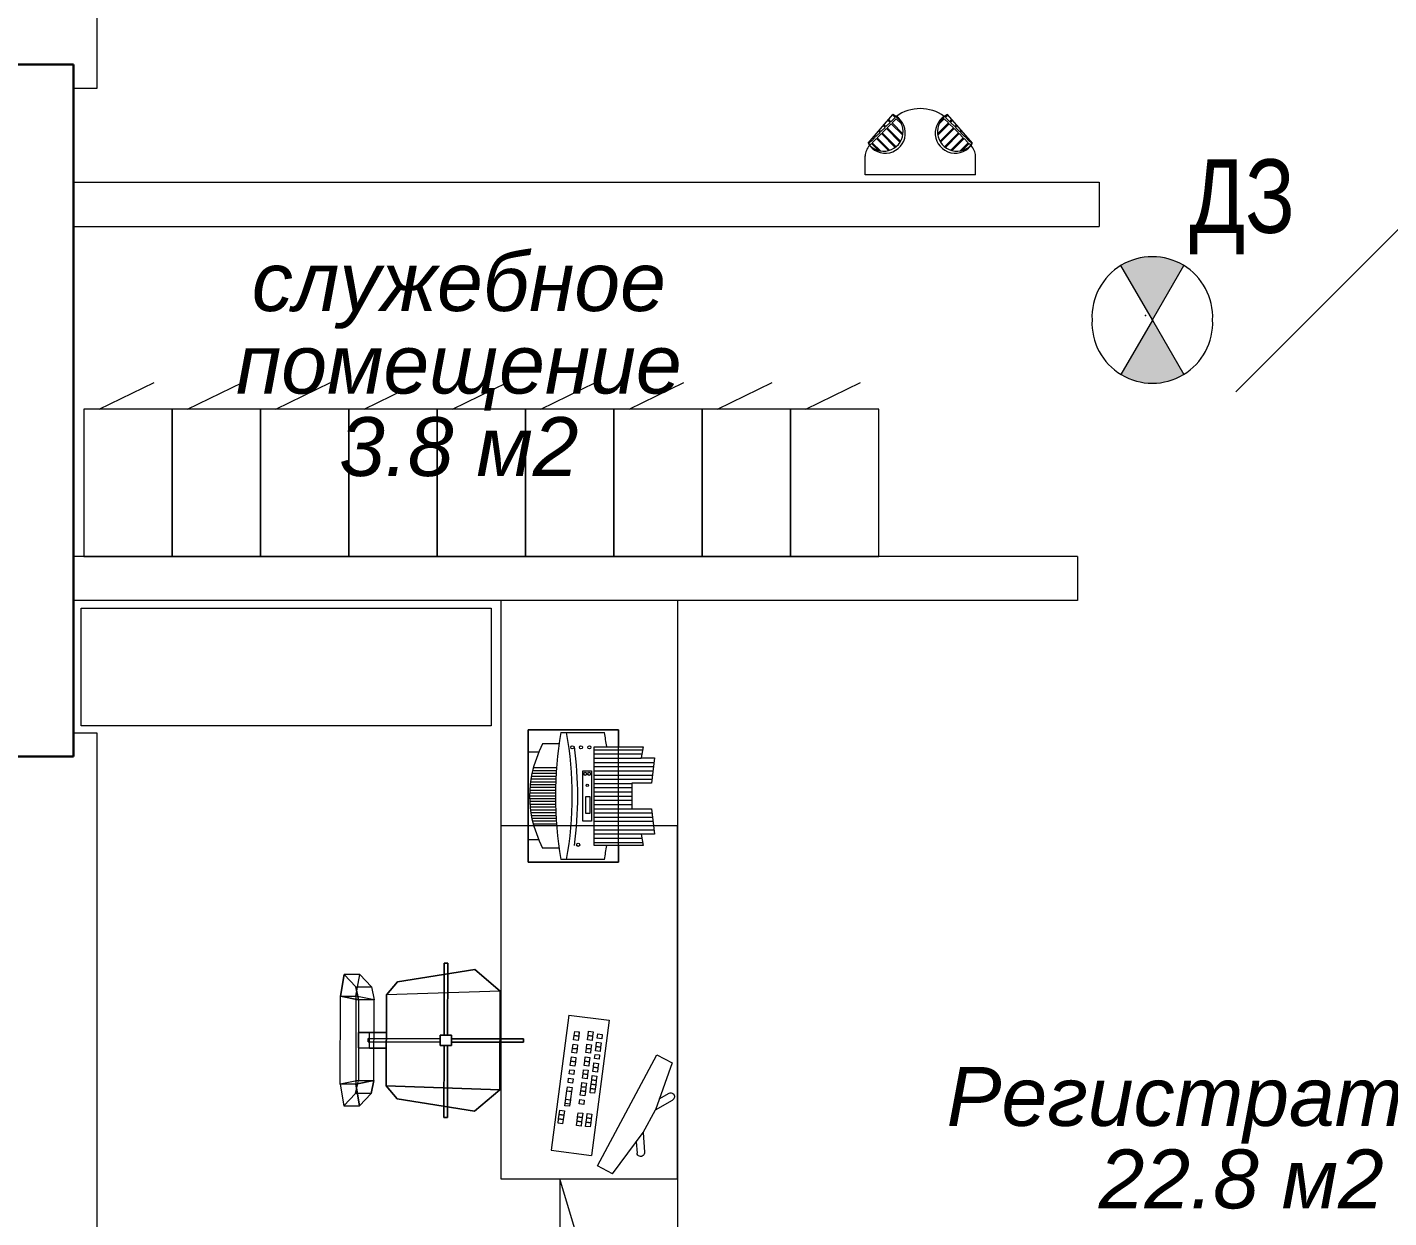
# Model space of a CAD drawing. Header units: metres. Extents: x 14591 to 15202, y 5442 to 5571.
# Drawn here: x 15077.54 to 15082.164, y 5495.36 to 5499.402 of the extents above; entities that cross this region are included whole.
import ezdxf

# ---------------------------------------------------------------- set-up
doc = ezdxf.new("R2010")
doc.units = ezdxf.units.M
doc.header["$MEASUREMENT"] = 0
doc.linetypes.add('AM_DIN_F_W050x2', pattern=[0.003125, 0.00225, -0.000875])
doc.layers.add('OBORUD MED', color=7, linetype='Continuous', lineweight=0, true_color=0xd20000)
for name, color, linetype, lineweight in [('OBORYD', 30, 'Continuous', 0), ('RAZMER', 3, 'Continuous', 0), ('Стены', 7, 'Continuous', 13), ('ТХ Мебель', 7, 'Continuous', 30), ('ТХ Оборудование прочее', 7, 'Continuous', 30)]:
    doc.layers.add(name, color=color, linetype=linetype, lineweight=lineweight)
doc.styles.add('MONOTXT', font='monotxt.shx', dxfattribs={"width": 0.8, "height": 0.5})
doc.styles.add('Style-Arial IF', font='ariali.ttf')

# ---------------------------------------------------------------- blocks, each defined once
blk = doc.blocks.new('*U54')
at = {"layer": 'Стены', "color": 7, "linetype": 'Continuous', "lineweight": 0}
for p, q in [((-0.335, -1.03), (-0.335, 1.03)), ((-0.255, 1.03), (-0.335, 1.03)), ((0.335, 1.03), (0.255, 1.03)), ((0.335, -1.03), (0.335, 1.03)), ((-0.155, 0.85), (-0.155, -0.85)), ((-0.105, 0.85), (-0.105, -0.85)), ((-0.055, 0.85), (-0.055, -0.85)), ((-0.255, -1.03), (-0.335, -1.03)), ((0.255, -1.03), (0.335, -1.03))]:
    blk.add_line(p, q, dxfattribs=at)
at = {"layer": 'Стены', "color": 7, "linetype": 'Continuous', "lineweight": 30}
for p, q in [((0.255, 0.95), (-0.255, 0.95)), ((0.255, -0.95), (-0.255, -0.95))]:
    blk.add_line(p, q, dxfattribs=at)
at = {"layer": 'Стены', "color": 7, "linetype": 'Continuous', "lineweight": 13, "flags": 128}
for points in [[(-0.155, 0.85), (-0.155, 0.95), (-0.055, 0.95), (-0.055, 0.85), (-0.155, 0.85)], [(-0.155, -0.95), (-0.155, -0.85), (-0.055, -0.85), (-0.055, -0.95), (-0.155, -0.95)]]:
    blk.add_lwpolyline(points, close=True, dxfattribs=at)
blk = doc.blocks.new('*U141')
at = {"layer": 'ТХ Оборудование прочее', "color": 7, "linetype": 'Continuous', "lineweight": 0}
for p, q in [((-0.2248, 0.2143), (-0.2248, -0.0924)), ((-0.2248, -0.0924), (-0.2248, 0.2143)), ((0.2248, 0.2143), (-0.2248, 0.2143)), ((-0.2248, 0.2143), (0.2248, 0.2143)), ((-0.1486, 0.1781), (-0.1486, 0.2143)), ((-0.0953, 0.1182), (-0.0953, 0.1969)), ((-0.0857, 0.1189), (-0.0857, 0.1997)), ((-0.0762, 0.1196), (-0.0762, 0.2024)), ((-0.0667, 0.1201), (-0.0667, 0.2041)), ((-0.0572, 0.1206), (-0.0572, 0.2056)), ((-0.0476, 0.121), (-0.0476, 0.2068)), ((-0.0381, 0.1213), (-0.0381, 0.2078)), ((-0.0286, 0.1216), (-0.0286, 0.2086)), ((-0.0191, 0.1218), (-0.0191, 0.2091)), ((-0.0095, 0.1219), (-0.0095, 0.2095)), ((0, 0.1219), (0, 0.2096)), ((0.0095, 0.1219), (0.0095, 0.2095)), ((0.019, 0.1218), (0.019, 0.2091)), ((0.0286, 0.1216), (0.0286, 0.2086)), ((0.0381, 0.1213), (0.0381, 0.2078)), ((0.0476, 0.121), (0.0476, 0.2068)), ((0.0571, 0.1206), (0.0571, 0.2056)), ((0.0667, 0.1201), (0.0667, 0.2041)), ((0.0762, 0.1196), (0.0762, 0.2024)), ((0.0857, 0.1189), (0.0857, 0.1997)), ((0.0952, 0.1182), (0.0952, 0.1969)), ((0.1486, 0.1781), (0.1486, 0.2143)), ((0.2248, -0.0924), (0.2248, 0.2143)), ((0.2248, 0.2143), (0.2248, -0.0924)), ((-0.1772, 0.1091), (-0.1772, 0.1662)), ((0.1771, 0.1091), (0.1771, 0.1662)), ((-0.2153, -0.0448), (-0.2153, 0.1029)), ((0.2152, 0.1029), (0.2152, -0.0448)), ((-0.0857, -0.0002), (-0.0857, 0.0284)), ((-0.0857, 0.0284), (0.0857, 0.0284)), ((-0.059, 0.019), (-0.0019, 0.019)), ((-0.059, 0.0047), (-0.059, 0.019)), ((-0.0019, 0.0047), (-0.059, 0.0047)), ((-0.0019, 0.019), (-0.0019, 0.0047)), ((0.0857, 0.0284), (0.0857, -0.0002)), ((-0.1677, -0.0098), (0.1676, -0.0098)), ((-0.1677, -0.1762), (-0.1677, -0.0098)), ((-0.1572, -0.0098), (-0.1572, -0.1742)), ((-0.1429, -0.0098), (-0.1429, -0.1716)), ((-0.1286, -0.0098), (-0.1286, -0.1691)), ((-0.1143, -0.0098), (-0.1143, -0.2126)), ((-0.1, -0.0098), (-0.1, -0.211)), ((0.0857, -0.0002), (-0.0857, -0.0002)), ((-0.0857, -0.0098), (-0.0857, -0.2094)), ((-0.0715, -0.0098), (-0.0715, -0.2078)), ((-0.0572, -0.0098), (-0.0572, -0.2063)), ((-0.0429, -0.0098), (-0.0429, -0.1381)), ((-0.0286, -0.0098), (-0.0286, -0.1381)), ((-0.0143, -0.0098), (-0.0143, -0.1381)), ((0, -0.0098), (0, -0.1381)), ((0.0143, -0.0098), (0.0143, -0.1381)), ((0.0286, -0.0098), (0.0286, -0.1381)), ((0.0428, -0.0098), (0.0428, -0.1381)), ((0.0571, -0.0098), (0.0571, -0.2063)), ((0.0714, -0.0098), (0.0714, -0.2078)), ((0.0857, -0.0098), (0.0857, -0.2094)), ((0.1, -0.0098), (0.1, -0.211)), ((0.1143, -0.0098), (0.1143, -0.2126)), ((0.1286, -0.0098), (0.1286, -0.1691)), ((0.1429, -0.0098), (0.1429, -0.1716)), ((0.1571, -0.0098), (0.1571, -0.1742)), ((0.1676, -0.0098), (0.1676, -0.1762)), ((-0.1677, -0.0924), (-0.2248, -0.0924)), ((-0.2248, -0.0924), (0.2248, -0.0924)), ((0.2248, -0.0924), (0.1676, -0.0924)), ((-0.0438, -0.1381), (-0.0438, -0.2048)), ((0.0438, -0.1381), (-0.0438, -0.1381)), ((0.0438, -0.2048), (0.0438, -0.1381)), ((-0.1296, -0.1691), (-0.1677, -0.1762)), ((-0.1296, -0.2143), (-0.1296, -0.1691)), ((0.1676, -0.1762), (0.1295, -0.1691)), ((0.1295, -0.1691), (0.1295, -0.2143)), ((-0.0438, -0.2048), (-0.1296, -0.2143)), ((0.1295, -0.2143), (0.0438, -0.2048))]:
    blk.add_line(p, q, dxfattribs=at)
for centre, radius in [((-0.1655, 0.0446), 0.00536), ((0.1655, 0.0646), 0.00536), ((0.0366, 0.0139), 0.00402), ((0.0753, 0.0206), 0.00536), ((0.0753, 0.0073), 0.00536), ((0.1655, 0.0351), 0.00536), ((0.1655, 0.0065), 0.00536)]:
    blk.add_circle(centre, radius, dxfattribs=at)
for centre, radius, start, end in [((0.1274, -0.5228), 0.7533, 105.7351, 113.846), ((0, -0.2006), 0.4102, 79.1933, 100.8067), ((-0.1274, -0.5228), 0.7533, 66.154, 74.2649), ((0, -1.1038), 1.2258, 79.8855, 100.1145), ((0, 1.2906), 1.2258, 259.8855, 280.1145), ((0, 1.2906), 1.2448, 262.2605, 277.7395), ((0, 1.162), 1.2258, 259.8855, 262.1394), ((0, 1.162), 1.2258, 277.8606, 280.1145)]:
    blk.add_arc(centre, radius, start, end, dxfattribs=at)
blk = doc.blocks.new('*U142')
at = {"color": 7, "linetype": 'Continuous', "lineweight": 0}
blk.add_line((-0.6, -0.0269), (-0.6, 0.5731), dxfattribs=at)
at = {"layer": 'Стены', "color": 7, "linetype": 'Continuous', "lineweight": 0}
for p, q in [((0.6, 0.5731), (-0.6, 0.5731)), ((0.3657, 0.4974), (0.3324, 0.5551)), ((0.6, -0.0269), (0.6, 0.5731)), ((0.1788, 0.5028), (0.2063, 0.5541)), ((0.2063, 0.5541), (0.3657, 0.4974)), ((0.3283, 0.5107), (0.3089, 0.5443)), ((0.5556, 0.301), (0.1788, 0.5028)), ((0.4423, 0.4564), (0.3657, 0.4974)), ((0.4423, 0.4564), (0.5088, 0.4606)), ((0.5827, 0.3515), (0.4423, 0.4564)), ((0.474, 0.4326), (0.5128, 0.4351)), ((0.0435, 0.2035), (0.0614, 0.3404)), ((0.0614, 0.3404), (0.5202, 0.2805)), ((0.5827, 0.3515), (0.5556, 0.301)), ((0.0987, 0.2708), (0.1007, 0.2863)), ((0.1007, 0.2863), (0.1152, 0.2844)), ((0.1072, 0.3016), (0.1092, 0.3172)), ((0.1216, 0.2998), (0.1072, 0.3016)), ((0.1092, 0.3172), (0.1237, 0.3153)), ((0.1152, 0.2844), (0.1132, 0.2689)), ((0.1132, 0.2689), (0.1152, 0.2844)), ((0.1152, 0.2844), (0.1297, 0.2825)), ((0.1237, 0.3153), (0.1216, 0.2998)), ((0.1297, 0.2825), (0.1276, 0.267)), ((0.1361, 0.2979), (0.1381, 0.3134)), ((0.1506, 0.296), (0.1361, 0.2979)), ((0.1381, 0.3134), (0.1526, 0.3115)), ((0.1421, 0.2651), (0.1441, 0.2806)), ((0.1441, 0.2806), (0.1586, 0.2787)), ((0.1506, 0.296), (0.1526, 0.3115)), ((0.1526, 0.3115), (0.1506, 0.296)), ((0.1651, 0.2941), (0.1506, 0.296)), ((0.1526, 0.3115), (0.1671, 0.3096)), ((0.1566, 0.2632), (0.1586, 0.2787)), ((0.1586, 0.2787), (0.1566, 0.2632)), ((0.1586, 0.2787), (0.1731, 0.2768)), ((0.1671, 0.3096), (0.1651, 0.2941)), ((0.177, 0.2925), (0.1791, 0.308)), ((0.1915, 0.2906), (0.177, 0.2925)), ((0.1791, 0.308), (0.1935, 0.3061)), ((0.1935, 0.3061), (0.1915, 0.2906)), ((0.206, 0.2887), (0.208, 0.3042)), ((0.2205, 0.2868), (0.206, 0.2887)), ((0.208, 0.3042), (0.2225, 0.3023)), ((0.2225, 0.3023), (0.2205, 0.2868)), ((0.2205, 0.2868), (0.2225, 0.3023)), ((0.2349, 0.285), (0.2205, 0.2868)), ((0.2225, 0.3023), (0.237, 0.3005)), ((0.237, 0.3005), (0.2349, 0.285)), ((0.2493, 0.2831), (0.2513, 0.2986)), ((0.2638, 0.2812), (0.2493, 0.2831)), ((0.2513, 0.2986), (0.2658, 0.2967)), ((0.2658, 0.2967), (0.2638, 0.2812)), ((0.2638, 0.2812), (0.2658, 0.2967)), ((0.2782, 0.2793), (0.2638, 0.2812)), ((0.2658, 0.2967), (0.2803, 0.2948)), ((0.2782, 0.2793), (0.2803, 0.2948)), ((0.2803, 0.2948), (0.2782, 0.2793)), ((0.2927, 0.2774), (0.2782, 0.2793)), ((0.2803, 0.2948), (0.2947, 0.2929)), ((0.2927, 0.2774), (0.2947, 0.2929)), ((0.2947, 0.2929), (0.2927, 0.2774)), ((0.2947, 0.2929), (0.3092, 0.291)), ((0.3092, 0.291), (0.3072, 0.2755)), ((0.3781, 0.2663), (0.3801, 0.2818)), ((0.3801, 0.2818), (0.3946, 0.2799)), ((0.3946, 0.2799), (0.3925, 0.2644)), ((0.3925, 0.2644), (0.3946, 0.2799)), ((0.3946, 0.2799), (0.409, 0.278)), ((0.407, 0.2625), (0.409, 0.278)), ((0.409, 0.278), (0.407, 0.2625)), ((0.409, 0.278), (0.4235, 0.2761)), ((0.5023, 0.1436), (0.5202, 0.2805)), ((0.1039, 0.2701), (0.0986, 0.2708)), ((0.1132, 0.2689), (0.0987, 0.2708)), ((0.0988, 0.2235), (0.1008, 0.239)), ((0.106, 0.2383), (0.1008, 0.239)), ((0.1008, 0.239), (0.1153, 0.2371)), ((0.1276, 0.267), (0.1132, 0.2689)), ((0.1133, 0.2216), (0.1153, 0.2371)), ((0.1153, 0.2371), (0.1133, 0.2216)), ((0.1153, 0.2371), (0.1298, 0.2352)), ((0.1298, 0.2352), (0.1277, 0.2197)), ((0.1566, 0.2632), (0.1421, 0.2651)), ((0.1422, 0.2178), (0.1442, 0.2333)), ((0.1442, 0.2333), (0.1587, 0.2314)), ((0.1711, 0.2613), (0.1566, 0.2632)), ((0.1567, 0.2159), (0.1587, 0.2314)), ((0.1587, 0.2314), (0.1567, 0.2159)), ((0.1587, 0.2314), (0.1732, 0.2295)), ((0.1731, 0.2768), (0.1711, 0.2613)), ((0.1855, 0.2595), (0.1876, 0.275)), ((0.2, 0.2576), (0.1855, 0.2595)), ((0.1876, 0.275), (0.202, 0.2731)), ((0.202, 0.2731), (0.2, 0.2576)), ((0.2, 0.2576), (0.202, 0.2731)), ((0.2145, 0.2557), (0.2, 0.2576)), ((0.202, 0.2731), (0.2165, 0.2712)), ((0.2165, 0.2712), (0.2145, 0.2557)), ((0.229, 0.2538), (0.231, 0.2693)), ((0.2434, 0.2519), (0.229, 0.2538)), ((0.231, 0.2693), (0.2455, 0.2674)), ((0.2434, 0.2519), (0.2455, 0.2674)), ((0.2455, 0.2674), (0.2434, 0.2519)), ((0.2579, 0.25), (0.2434, 0.2519)), ((0.2455, 0.2674), (0.2599, 0.2655)), ((0.2599, 0.2655), (0.2579, 0.25)), ((0.2724, 0.2481), (0.2744, 0.2636)), ((0.2869, 0.2462), (0.2724, 0.2481)), ((0.2744, 0.2636), (0.2889, 0.2617)), ((0.2889, 0.2617), (0.2869, 0.2462)), ((0.2869, 0.2462), (0.2889, 0.2617)), ((0.3013, 0.2443), (0.2869, 0.2462)), ((0.2889, 0.2617), (0.3034, 0.2598)), ((0.3072, 0.2755), (0.2927, 0.2774)), ((0.3034, 0.2598), (0.3013, 0.2443)), ((0.3013, 0.2443), (0.3034, 0.2598)), ((0.3158, 0.2424), (0.3013, 0.2443)), ((0.3034, 0.2598), (0.3178, 0.2579)), ((0.3178, 0.2579), (0.3158, 0.2424)), ((0.3303, 0.2405), (0.3323, 0.256)), ((0.3448, 0.2387), (0.3303, 0.2405)), ((0.3323, 0.256), (0.3468, 0.2542)), ((0.3468, 0.2542), (0.3448, 0.2387)), ((0.3752, 0.2352), (0.3772, 0.2507)), ((0.3896, 0.2333), (0.3752, 0.2352)), ((0.3772, 0.2507), (0.3917, 0.2488)), ((0.3925, 0.2644), (0.3781, 0.2663)), ((0.3896, 0.2333), (0.3917, 0.2488)), ((0.3917, 0.2488), (0.3896, 0.2333)), ((0.4041, 0.2314), (0.3896, 0.2333)), ((0.3917, 0.2488), (0.4061, 0.2469)), ((0.407, 0.2625), (0.3925, 0.2644)), ((0.4061, 0.2469), (0.4041, 0.2314)), ((0.4041, 0.2314), (0.4061, 0.2469)), ((0.4186, 0.2295), (0.4041, 0.2314)), ((0.4061, 0.2469), (0.4206, 0.245)), ((0.4215, 0.2606), (0.407, 0.2625)), ((0.4206, 0.245), (0.4186, 0.2295)), ((0.4235, 0.2761), (0.4215, 0.2606)), ((0.0435, 0.2035), (0.5023, 0.1436)), ((0.106, 0.2225), (0.0988, 0.2235)), ((0.1133, 0.2216), (0.0988, 0.2235)), ((0.1277, 0.2197), (0.1133, 0.2216)), ((0.1567, 0.2159), (0.1422, 0.2178)), ((0.1712, 0.214), (0.1567, 0.2159)), ((0.1732, 0.2295), (0.1712, 0.214)), ((0.1856, 0.2121), (0.1877, 0.2276)), ((0.2001, 0.2102), (0.1856, 0.2121)), ((0.1877, 0.2276), (0.2021, 0.2258)), ((0.2001, 0.2102), (0.2021, 0.2258)), ((0.2021, 0.2258), (0.2001, 0.2102)), ((0.2146, 0.2084), (0.2001, 0.2102)), ((0.2021, 0.2258), (0.2166, 0.2239)), ((0.2166, 0.2239), (0.2146, 0.2084)), ((0.2291, 0.2065), (0.2311, 0.222)), ((0.2435, 0.2046), (0.2291, 0.2065)), ((0.2311, 0.222), (0.2456, 0.2201)), ((0.2456, 0.2201), (0.2435, 0.2046)), ((0.258, 0.2027), (0.26, 0.2182)), ((0.2725, 0.2008), (0.258, 0.2027)), ((0.26, 0.2182), (0.2745, 0.2163)), ((0.2745, 0.2163), (0.2725, 0.2008)), ((0.2869, 0.1989), (0.289, 0.2144)), ((0.3014, 0.197), (0.2869, 0.1989)), ((0.289, 0.2144), (0.3034, 0.2125)), ((0.3013, 0.197), (0.3033, 0.2125)), ((0.3514, 0.1905), (0.3013, 0.197)), ((0.3034, 0.2125), (0.3014, 0.197)), ((0.3033, 0.2125), (0.3534, 0.206)), ((0.3296, 0.1933), (0.3317, 0.2088)), ((0.3441, 0.1914), (0.3296, 0.1933)), ((0.3317, 0.2088), (0.3461, 0.2069)), ((0.3461, 0.2069), (0.3441, 0.1914)), ((0.3534, 0.206), (0.3514, 0.1905)), ((0.367, 0.1728), (0.369, 0.1883)), ((0.369, 0.1883), (0.3835, 0.1864)), ((0.3815, 0.1709), (0.3835, 0.1864)), ((0.3835, 0.1864), (0.3815, 0.1709)), ((0.3835, 0.1864), (0.398, 0.1845)), ((0.3815, 0.1709), (0.367, 0.1728)), ((0.396, 0.169), (0.3815, 0.1709)), ((0.398, 0.1845), (0.396, 0.169)), ((0.396, 0.169), (0.398, 0.1845)), ((0.4104, 0.1671), (0.396, 0.169)), ((0.398, 0.1845), (0.4125, 0.1826)), ((0.4125, 0.1826), (0.4104, 0.1671)), ((0.1238, -0.1944), (0.1244, 0.05)), ((0.1244, 0.05), (0.1238, -0.1944)), ((0.1238, -0.1944), (0.1244, 0.05)), ((0.1244, 0.05), (0.1244, 0.05)), ((0.1244, 0.05), (0.1244, 0.05)), ((0.1244, 0.05), (0.1359, 0.05)), ((0.1359, 0.05), (0.1244, 0.05)), ((0.1244, 0.05), (0.1359, 0.05)), ((0.1359, 0.05), (0.1354, -0.1944)), ((0.1354, -0.1944), (0.1359, 0.05)), ((0.1359, 0.05), (0.1354, -0.1944)), ((0.1359, 0.05), (0.1359, 0.05)), ((0.1359, 0.05), (0.1359, 0.05)), ((-0.6, -0.0269), (0.6, -0.0269)), ((-0.1106, -0.1158), (-0.0371, -0.03)), ((-0.0371, -0.03), (-0.1106, -0.1158)), ((-0.1106, -0.1158), (-0.0371, -0.03)), ((-0.0371, -0.03), (0.2971, -0.0307)), ((0.2971, -0.0307), (-0.0371, -0.03)), ((0.2971, -0.0307), (-0.0371, -0.03)), ((-0.0371, -0.03), (-0.0252, -0.416)), ((-0.0371, -0.03), (-0.0252, -0.416)), ((0.2834, -0.4167), (0.2971, -0.0307)), ((0.2971, -0.0307), (0.2834, -0.4167)), ((0.2971, -0.0307), (0.3702, -0.1169)), ((0.3702, -0.1169), (0.2971, -0.0307)), ((0.3702, -0.1169), (0.2971, -0.0307)), ((-0.0691, -0.3784), (-0.1106, -0.1158)), ((-0.1106, -0.1158), (-0.0691, -0.3784)), ((-0.0691, -0.3784), (-0.1106, -0.1158)), ((0.3702, -0.1169), (0.3275, -0.3793)), ((0.3275, -0.3793), (0.3702, -0.1169)), ((0.3275, -0.3793), (0.3702, -0.1169)), ((-0.1325, -0.2194), (-0.1324, -0.2078)), ((-0.1324, -0.2078), (-0.1325, -0.2194)), ((-0.1325, -0.2194), (-0.1324, -0.2078)), ((-0.1325, -0.2194), (-0.1325, -0.2194)), ((0.112, -0.2199), (-0.1325, -0.2194)), ((-0.1325, -0.2194), (-0.1325, -0.2194)), ((-0.1325, -0.2194), (0.112, -0.2199)), ((0.112, -0.2199), (-0.1325, -0.2194)), ((-0.1324, -0.2078), (-0.1324, -0.2078)), ((-0.1324, -0.2078), (0.112, -0.2084)), ((0.112, -0.2084), (-0.1324, -0.2078)), ((-0.1324, -0.2078), (-0.1324, -0.2078)), ((-0.1324, -0.2078), (0.112, -0.2084)), ((0.1119, -0.2339), (0.112, -0.1944)), ((0.112, -0.1944), (0.1119, -0.2339)), ((0.112, -0.1944), (0.1472, -0.1945)), ((0.1472, -0.1945), (0.112, -0.1944)), ((0.112, -0.2084), (0.112, -0.2084)), ((0.112, -0.2084), (0.112, -0.2199)), ((0.1354, -0.1944), (0.1238, -0.1944)), ((0.1354, -0.1944), (0.1354, -0.1944)), ((0.1472, -0.1945), (0.1471, -0.234)), ((0.1471, -0.234), (0.1472, -0.1945)), ((0.3916, -0.209), (0.1471, -0.2084)), ((0.1471, -0.2084), (0.1471, -0.2084)), ((0.1471, -0.2084), (0.3916, -0.209)), ((0.1471, -0.2084), (0.1471, -0.22)), ((0.3916, -0.209), (0.1471, -0.2084)), ((0.1471, -0.22), (0.3916, -0.2206)), ((0.3916, -0.2205), (0.1471, -0.22)), ((0.1471, -0.22), (0.3916, -0.2205)), ((0.3916, -0.209), (0.3916, -0.209)), ((0.3916, -0.2205), (0.3916, -0.209)), ((0.3916, -0.209), (0.3916, -0.209)), ((0.3916, -0.209), (0.3916, -0.2206)), ((0.3916, -0.2205), (0.3916, -0.209)), ((0.3916, -0.2206), (0.3916, -0.2205)), ((0.3916, -0.2206), (0.3916, -0.2205)), ((0.1471, -0.234), (0.1119, -0.2339)), ((0.1119, -0.2339), (0.1471, -0.234)), ((0.1237, -0.2339), (0.1232, -0.4784)), ((0.1232, -0.4784), (0.1237, -0.2339)), ((0.1237, -0.2339), (0.1232, -0.4784)), ((0.1353, -0.234), (0.1237, -0.2339)), ((0.1348, -0.4784), (0.1353, -0.234)), ((0.1353, -0.234), (0.1348, -0.4784)), ((0.1348, -0.4784), (0.1353, -0.234)), ((0.1353, -0.234), (0.1353, -0.234)), ((-0.0252, -0.416), (-0.0691, -0.3784)), ((-0.0691, -0.3784), (-0.0252, -0.416)), ((-0.0252, -0.416), (-0.0691, -0.3784)), ((0.2834, -0.4167), (-0.0252, -0.416)), ((-0.0252, -0.416), (0.2834, -0.4167)), ((-0.0252, -0.416), (0.2834, -0.4167)), ((0.3275, -0.3793), (0.2834, -0.4167)), ((0.2834, -0.4167), (0.3275, -0.3793)), ((0.2834, -0.4167), (0.3275, -0.3793)), ((-0.052, -0.4669), (-0.008, -0.4576)), ((-0.052, -0.4669), (-0.008, -0.4576)), ((-0.008, -0.4576), (-0.0209, -0.5197)), ((-0.008, -0.4576), (-0.0209, -0.5197)), ((-0.008, -0.4576), (-0.0081, -0.5103)), ((-0.008, -0.4576), (-0.0081, -0.5103)), ((0.2661, -0.4582), (-0.008, -0.4576)), ((0.2661, -0.4582), (-0.008, -0.4576)), ((0.1025, -0.5106), (0.1027, -0.4163)), ((0.1025, -0.5106), (0.1027, -0.4163)), ((0.1027, -0.4163), (0.1026, -0.4735)), ((0.1026, -0.4735), (0.1027, -0.4163)), ((0.1027, -0.4163), (0.1555, -0.4164)), ((0.1027, -0.4163), (0.1555, -0.4164)), ((0.1555, -0.4164), (0.1553, -0.5107)), ((0.1555, -0.4164), (0.1553, -0.5107)), ((0.1554, -0.4736), (0.1555, -0.4164)), ((0.1555, -0.4164), (0.1554, -0.4736)), ((0.266, -0.511), (0.2661, -0.4582)), ((0.266, -0.511), (0.2661, -0.4582)), ((0.2661, -0.4582), (0.31, -0.4677)), ((0.31, -0.4677), (0.2661, -0.4582)), ((0.2661, -0.4582), (0.2787, -0.5203)), ((0.2787, -0.5203), (0.2661, -0.4582)), ((-0.0942, -0.5064), (-0.0943, -0.5592)), ((-0.0942, -0.5064), (-0.0943, -0.5592)), ((-0.052, -0.4669), (-0.0942, -0.5064)), ((-0.0942, -0.5064), (-0.052, -0.4669)), ((-0.0209, -0.5197), (-0.0942, -0.5064)), ((-0.0209, -0.5197), (-0.0942, -0.5064)), ((-0.0521, -0.5197), (-0.052, -0.4669)), ((-0.0521, -0.5197), (-0.052, -0.4669)), ((0.1026, -0.4735), (0.1025, -0.5106)), ((0.1554, -0.4736), (0.1026, -0.4735)), ((0.1232, -0.4784), (0.1232, -0.4784)), ((0.1232, -0.4784), (0.1348, -0.4784)), ((0.1348, -0.4784), (0.1232, -0.4784)), ((0.1232, -0.4784), (0.1232, -0.4784)), ((0.1232, -0.4784), (0.1348, -0.4784)), ((0.1348, -0.4784), (0.1348, -0.4784)), ((0.1348, -0.4784), (0.1348, -0.4784)), ((0.1553, -0.5107), (0.1554, -0.4736)), ((0.352, -0.5074), (0.2787, -0.5203)), ((0.2787, -0.5203), (0.352, -0.5074)), ((0.31, -0.4677), (0.3099, -0.5205)), ((0.31, -0.4677), (0.3099, -0.5205)), ((0.352, -0.5074), (0.31, -0.4677)), ((0.352, -0.5074), (0.31, -0.4677)), ((0.3519, -0.5602), (0.352, -0.5074)), ((0.3519, -0.5602), (0.352, -0.5074)), ((-0.0943, -0.5592), (-0.0521, -0.5197)), ((-0.0943, -0.5592), (-0.0521, -0.5197)), ((-0.0081, -0.5103), (-0.0521, -0.5197)), ((-0.0521, -0.5197), (-0.0081, -0.5103)), ((-0.0081, -0.5103), (-0.0211, -0.5724)), ((-0.0211, -0.5724), (-0.0081, -0.5103)), ((-0.0211, -0.5724), (-0.0209, -0.5197)), ((-0.0211, -0.5724), (-0.0209, -0.5197)), ((-0.0209, -0.5197), (0.2787, -0.5203)), ((-0.0209, -0.5197), (0.2787, -0.5203)), ((-0.0081, -0.5103), (0.266, -0.511)), ((-0.0081, -0.5103), (0.266, -0.511)), ((0.1553, -0.5107), (0.1025, -0.5106)), ((0.3099, -0.5205), (0.266, -0.511)), ((0.266, -0.511), (0.2786, -0.5731)), ((0.3099, -0.5205), (0.266, -0.511)), ((0.266, -0.511), (0.2786, -0.5731)), ((0.2787, -0.5203), (0.2786, -0.5731)), ((0.2787, -0.5203), (0.2786, -0.5731)), ((0.3099, -0.5205), (0.3519, -0.5602)), ((0.3519, -0.5602), (0.3099, -0.5205)), ((-0.0943, -0.5592), (-0.0211, -0.5724)), ((-0.0211, -0.5724), (-0.0943, -0.5592)), ((0.2786, -0.5731), (-0.0211, -0.5724)), ((0.2786, -0.5731), (-0.0211, -0.5724)), ((0.2786, -0.5731), (0.3519, -0.5602)), ((0.2786, -0.5731), (0.3519, -0.5602))]:
    blk.add_line(p, q, dxfattribs=at)
at = {"layer": 'Стены', "color": 7, "linetype": 'Continuous', "lineweight": 0, "extrusion": (0, 0, -1)}
for centre, start, end in [((-0.3206, 0.5497), 335.1796, 155.2165), ((-0.5108, 0.4479), 81.1305, 261.1674)]:
    blk.add_arc(centre, 0.0129, start, end, dxfattribs=at)
blk = doc.blocks.new('*U319')
at = {"layer": 'Стены', "color": 7, "linetype": 'Continuous', "lineweight": 0}
blk.add_line((-0.0982, 0.2046), (0.0879, 0.2954), dxfattribs=at)
at = {"layer": 'Стены', "color": 7, "linetype": 'Continuous', "lineweight": 0, "flags": 128}
blk.add_lwpolyline([(0.15, 0.2046), (-0.15, 0.2046), (-0.15, -0.2954), (0.15, -0.2954), (0.15, 0.2046)], close=True, dxfattribs=at)
blk = doc.blocks.new('*U323')
at = {"layer": 'OBORUD MED', "color": 7, "lineweight": 0, "ltscale": 1e-06}
for p, q in [((0.1127, 0.1875), (0.0483, 0.1875)), ((0.1127, 0.1875), (0.1127, -0.1875)), ((0.0051, 0.1775), (-0.0922, 0.0929)), ((-0.0319, 0.1363), (-0.0367, 0.1411)), ((-0.0319, 0.1363), (-0.0177, 0.1505)), ((-0.0277, 0.132), (-0.0135, 0.1462)), ((-0.0177, 0.1505), (-0.0216, 0.1543)), ((-0.0151, 0.1531), (-0.0187, 0.1568)), ((-0.0151, 0.1531), (-0.0009, 0.1673)), ((0.0287, 0.1041), (-0.0135, 0.1462)), ((-0.0108, 0.1489), (0.0034, 0.1631)), ((0.0299, 0.1082), (-0.0108, 0.1489)), ((-0.0009, 0.1673), (-0.0035, 0.17)), ((0.0018, 0.17), (-0.0007, 0.1724)), ((0.0018, 0.17), (0.0075, 0.1757)), ((0.031, 0.1355), (0.0034, 0.1631)), ((0.006, 0.1657), (0.012, 0.1717)), ((0.0294, 0.1423), (0.006, 0.1657)), ((-0.0824, 0.0858), (-0.0909, 0.0942)), ((-0.0824, 0.0858), (-0.0682, 0.0999)), ((-0.0782, 0.0815), (-0.064, 0.0957)), ((-0.0682, 0.0999), (-0.0756, 0.1073)), ((-0.0656, 0.1026), (-0.0728, 0.1098)), ((-0.0656, 0.1026), (-0.0514, 0.1168)), ((-0.027, 0.0588), (-0.064, 0.0957)), ((-0.0613, 0.0984), (-0.0471, 0.1125)), ((-0.0224, 0.0594), (-0.0613, 0.0984)), ((-0.0514, 0.1168), (-0.0576, 0.123)), ((-0.0487, 0.1194), (-0.0548, 0.1255)), ((-0.0487, 0.1194), (-0.0345, 0.1336)), ((-0.0016, 0.067), (-0.0471, 0.1125)), ((-0.0445, 0.1152), (-0.0303, 0.1294)), ((0.0017, 0.069), (-0.0445, 0.1152)), ((-0.0345, 0.1336), (-0.0396, 0.1387)), ((0.0167, 0.0823), (-0.0303, 0.1294)), ((0.0191, 0.0853), (-0.0277, 0.132)), ((-0.0851, 0.0831), (-0.0877, 0.0858)), ((-0.0854, 0.0828), (-0.0851, 0.0831)), ((-0.0814, 0.0783), (-0.0808, 0.0789)), ((-0.0728, 0.0708), (-0.0808, 0.0789)), ((-0.0605, 0.0638), (-0.0782, 0.0815)), ((-0.0824, -0.0858), (-0.0909, -0.0942)), ((-0.0851, -0.0831), (-0.0877, -0.0858)), ((-0.0854, -0.0828), (-0.0851, -0.0831)), ((-0.0824, -0.0858), (-0.0682, -0.1)), ((-0.0814, -0.0783), (-0.0808, -0.0789)), ((-0.0728, -0.0709), (-0.0808, -0.0789)), ((-0.0605, -0.0639), (-0.0782, -0.0815)), ((-0.0782, -0.0815), (-0.064, -0.0957)), ((-0.027, -0.0588), (-0.064, -0.0957)), ((-0.0224, -0.0594), (-0.0613, -0.0984)), ((-0.0016, -0.067), (-0.0471, -0.1126)), ((0.0017, -0.069), (-0.0445, -0.1152)), ((0.0167, -0.0823), (-0.0303, -0.1294)), ((0.0191, -0.0853), (-0.0277, -0.132)), ((0.0051, -0.1775), (-0.0922, -0.0929)), ((-0.0682, -0.1), (-0.0756, -0.1073)), ((-0.0656, -0.1026), (-0.0728, -0.1098)), ((-0.0656, -0.1026), (-0.0514, -0.1168)), ((-0.0613, -0.0984), (-0.0471, -0.1126)), ((-0.0514, -0.1168), (-0.0576, -0.123)), ((-0.0487, -0.1194), (-0.0548, -0.1255)), ((-0.0487, -0.1194), (-0.0345, -0.1336)), ((-0.0445, -0.1152), (-0.0303, -0.1294)), ((-0.0345, -0.1336), (-0.0396, -0.1387)), ((-0.0319, -0.1363), (-0.0367, -0.1411)), ((-0.0319, -0.1363), (-0.0177, -0.1505)), ((-0.0277, -0.132), (-0.0135, -0.1462)), ((0.0287, -0.1041), (-0.0135, -0.1462)), ((0.0299, -0.1082), (-0.0108, -0.1489)), ((0.031, -0.1355), (0.0034, -0.1631)), ((-0.0177, -0.1505), (-0.0216, -0.1543)), ((-0.0151, -0.1531), (-0.0187, -0.1568)), ((-0.0151, -0.1531), (-0.0009, -0.1673)), ((-0.0108, -0.1489), (0.0034, -0.1631)), ((-0.0009, -0.1673), (-0.0035, -0.17)), ((0.0018, -0.17), (-0.0007, -0.1724)), ((0.0018, -0.17), (0.0075, -0.1757)), ((0.0294, -0.1423), (0.006, -0.1657)), ((0.006, -0.1657), (0.012, -0.1717)), ((0.1127, -0.1875), (0.0483, -0.1875))]:
    blk.add_line(p, q, dxfattribs=at)
for centre, radius, start, end in [((0.0509, 0.1321), 0.0554, 92.6049, 133.4621), ((-0.0342, 0.1244), 0.0661, 208.5022, 53.4892), ((-0.0293, 0.1188), 0.0681, 202.377, 59.6144), ((0.024, 0), 0.1367, 143.57, 216.43), ((-0.0293, -0.1188), 0.0681, 300.3856, 157.623), ((-0.0342, -0.1244), 0.0661, 306.5108, 151.4978), ((0.0509, -0.1321), 0.0554, 226.5379, 267.3951)]:
    blk.add_arc(centre, radius, start, end, dxfattribs=at)

msp = doc.modelspace()

# ---------------------------------------------------------------- hatches: boundary and pattern name
at = {"layer": 'RAZMER', "linetype": 'Continuous', "ltscale": 1e-06}
for points in [[(15081.36087235, 5498.40838808), (15081.46744239, 5498.59297281, 0.2802901307), (15081.25423576, 5498.59308807)], [(15081.36087235, 5498.40792419), (15081.46744239, 5498.22333945, -0.2802901307), (15081.25423576, 5498.22322419)]]:
    msp.add_hatch(color=7, dxfattribs=at).paths.add_polyline_path(points)

# ---------------------------------------------------------------- linework, layer by layer
at = {"color": 7, "linetype": 'Continuous', "lineweight": 0}
for p, q in [((15079.14857705, 5497.45547989), (15079.14857705, 5495.49164507)), ((15079.74857705, 5497.45547989), (15079.74857705, 5493.00547989)), ((15079.34857705, 5495.49164507), (15079.34857705, 5493.00547989)), ((15079.54857705, 5494.82498478), (15079.34857705, 5495.49164507))]:
    msp.add_line(p, q, dxfattribs=at)
at = {"color": 7, "linetype": 'Continuous', "lineweight": 0, "flags": 128}
msp.add_lwpolyline([(15079.11468362, 5497.4300506), (15079.11468362, 5497.0300506), (15077.72305728, 5497.0300506), (15077.72305728, 5497.4300506), (15079.11468362, 5497.4300506)], close=True, dxfattribs=at)
at = {"layer": 'OBORYD', "color": 1, "ltscale": 1e-06}
msp.add_point((15081.33792606, 5498.42383153), dxfattribs=at)
at = {"layer": 'RAZMER', "color": 7, "linetype": 'Continuous', "ltscale": 1e-06}
for p, q in [((15081.36090945, 5498.40832381), (15081.25423576, 5498.59308807)), ((15081.3611414, 5498.40885408), (15081.46744239, 5498.59297281)), ((15081.36090945, 5498.40798845), (15081.25423576, 5498.22322419)), ((15081.3611414, 5498.40745818), (15081.46744239, 5498.22333945))]:
    msp.add_line(p, q, dxfattribs=at)
for centre, start, end in [((15081.36074435, 5498.41780435), 357.30380343, 182.69619657), ((15081.36074435, 5498.39850792), 177.30380343, 2.69619657)]:
    msp.add_arc(centre, 0.20510598, start, end, dxfattribs=at)
at = {"layer": 'Стены', "color": 7, "linetype": 'Continuous', "lineweight": 30}
msp.add_line((15077.69698868, 5499.27547989), (15077.69698868, 5496.92547989), dxfattribs=at)
at = {"layer": 'Стены', "color": 7, "linetype": 'Continuous', "lineweight": 13}
for p, q in [((15077.69698868, 5498.87547989), (15081.18062305, 5498.87547989)), ((15081.18062305, 5498.87547989), (15081.18062305, 5498.72547989)), ((15077.69698868, 5498.72547989), (15081.18062305, 5498.72547989)), ((15081.10698868, 5497.60547989), (15077.69698868, 5497.60547989)), ((15081.10698868, 5497.60547989), (15081.10698868, 5497.45547989)), ((15081.10698868, 5497.45547989), (15077.69698868, 5497.45547989))]:
    msp.add_line(p, q, dxfattribs=at)
at = {"layer": 'Стены', "color": 7, "linetype": 'Continuous', "lineweight": 0}
msp.add_line((15082.28062305, 5498.80047989), (15081.64422694, 5498.16408379), dxfattribs=at)

# ---------------------------------------------------------------- block references
at = {"layer": 'OBORUD MED', "color": 7, "lineweight": 0, "ltscale": 1e-06, "rotation": 270}
msp.add_blockref('*U323', (15080.5726497, 5499.0131326), dxfattribs=at)
at = {"layer": 'Стены', "color": 7, "linetype": 'Continuous', "lineweight": 30}
for p in [(15077.44200811, 5500.22552935), (15077.44200811, 5495.97552935)]:
    msp.add_blockref('*U54', p, dxfattribs=at)
at = {"layer": 'Стены', "color": 7, "linetype": 'Continuous', "lineweight": 0}
for p in [(15077.88220675, 5497.90087074), (15078.18220675, 5497.90087074), (15078.48220675, 5497.90087074), (15078.78220675, 5497.90087074), (15079.08220675, 5497.90087074), (15079.38220675, 5497.90087074), (15079.68220675, 5497.90087074), (15079.98220675, 5497.90087074), (15080.28220675, 5497.90087074)]:
    msp.add_blockref('*U319', p, dxfattribs=at)
at = {"layer": 'Стены', "color": 7, "linetype": 'Continuous', "lineweight": 0, "rotation": 270}
msp.add_blockref('*U142', (15079.17546285, 5496.09165029), dxfattribs=at)
at = {"layer": 'ТХ Оборудование прочее', "color": 7, "linetype": 'Continuous', "lineweight": 0, "rotation": 90}
msp.add_blockref('*U141', (15079.45524719, 5496.79173529), dxfattribs=at)

# ---------------------------------------------------------------- texts
at = {"color": 7, "linetype": 'Continuous', "lineweight": 13, "char_height": 0.2, "attachment_point": 5, "line_spacing_factor": 0.84, "style": 'Style-Arial IF'}
for s, insert in [('служебное\\Pпомещение\\P3.8 м2\\P', (15079.00544034, 5498.25685963)), ('Регистратура\\P22.8 м2', (15081.66270797, 5495.63033754))]:
    msp.add_mtext(s, dxfattribs=dict(at, insert=insert))
at = {"layer": 'ТХ Мебель', "color": 7, "linetype": 'AM_DIN_F_W050x2', "lineweight": 30, "ltscale": 100, "insert": (15081.40924073, 5498.6313802), "char_height": 0.25, "attachment_point": 7, "line_spacing_factor": 0.6, "style": 'MONOTXT'}
msp.add_mtext('\\fArial|b0|i0|c204204|p39; ДЗ ', dxfattribs=at)

doc.saveas('drawing.dxf')
